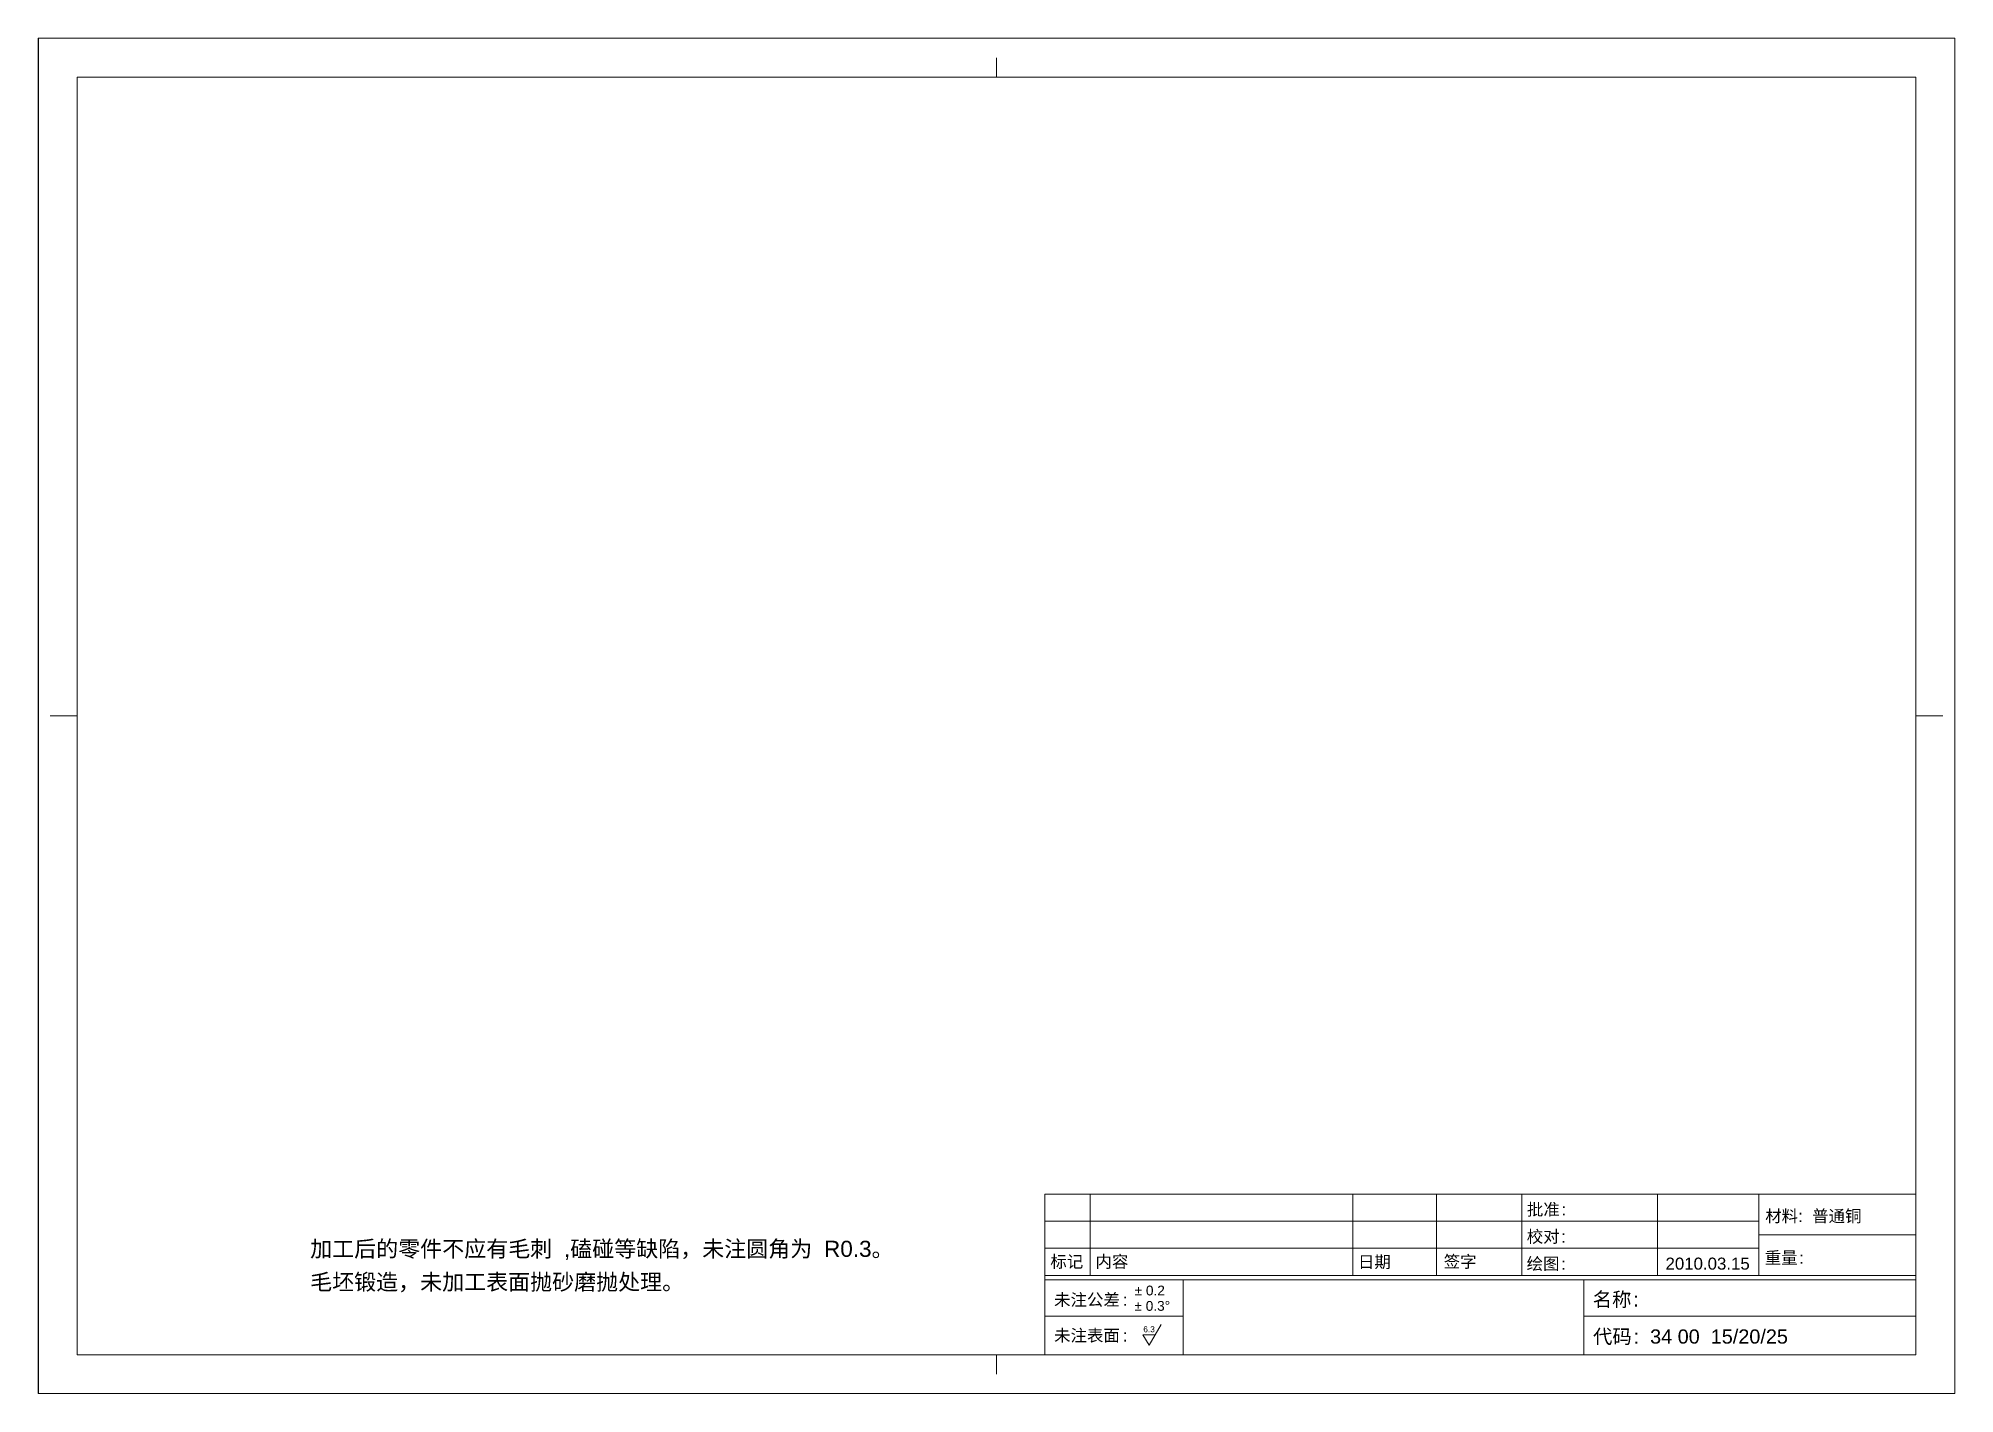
# Paper-space layout '装配图' of a CAD drawing. Header units: millimetres. Extents: x -20 to 289, y -7 to 212.
import ezdxf

# ---------------------------------------------------------------- set-up
doc = ezdxf.new("R2010")
doc.units = ezdxf.units.MM
doc.header["$LTSCALE"] = 0.1
doc.layers.get('0').update_dxf_attribs({"lineweight": 18})
doc.layers.add('LABEL_LINE', color=6, linetype='Continuous', lineweight=18)
doc.layers.add('SOLID_LINE', color=7, linetype='Continuous', lineweight=18)
doc.styles.add('样式 1', font='arial.ttf')

psp = doc.layouts.new('装配图')

# ---------------------------------------------------------------- linework, layer by layer
at = {"color": 3}
for p, q in [((-20.11, 211.56), (-20.11, -6.86)), ((288.8, 211.56), (-20.11, 211.56)), ((288.8, -6.86), (288.8, 211.56)), ((-20.11, -6.86), (288.8, -6.86))]:
    psp.add_line(p, q, dxfattribs=at)
for p, q in [((-13.87, 205.31), (-13.87, -0.62)), ((282.56, 205.31), (-13.87, 205.31)), ((282.56, -0.62), (282.56, 205.31)), ((142.14, -0.62), (142.14, 25.31)), ((142.14, 12.19), (282.56, 12.19)), ((142.14, 11.47), (282.56, 11.47)), ((164.45, 11.47), (282.56, 11.47)), ((164.45, -0.62), (164.45, 11.47)), ((229.02, -0.62), (229.02, 11.47)), ((-13.87, -0.62), (282.56, -0.62))]:
    psp.add_line(p, q)
at = {"color": 1}
for p, q in [((142.14, 25.31), (282.56, 25.31)), ((149.42, 12.19), (149.42, 25.31)), ((191.78, 12.19), (191.78, 25.31)), ((205.27, 12.19), (205.27, 25.31)), ((219.03, 12.19), (219.03, 25.31)), ((240.87, 12.19), (240.87, 25.31)), ((257.25, 12.19), (257.25, 25.31)), ((142.14, 20.94), (220.68, 20.94)), ((219.03, 20.94), (257.25, 20.94)), ((219.03, 20.94), (257.25, 20.94)), ((257.25, 18.75), (282.56, 18.75)), ((142.14, 16.56), (220.68, 16.56)), ((219.03, 16.56), (257.25, 16.56)), ((142.14, 5.6), (164.45, 5.6)), ((229.02, 5.6), (282.56, 5.6))]:
    psp.add_line(p, q, dxfattribs=at)
at = {"color": 5}
for p, q in [((159.9, 2.62), (160.87, 4.3)), ((158.93, 0.94), (157.96, 2.62)), ((157.96, 2.62), (159.9, 2.62)), ((158.93, 0.94), (159.9, 2.62))]:
    psp.add_line(p, q, dxfattribs=at)
at = {"layer": 'SOLID_LINE', "color": 3}
for p, q in [((134.35, 208.41), (134.35, 205.31)), ((-18.19, 102.35), (-13.87, 102.35)), ((286.88, 102.35), (282.56, 102.35)), ((134.35, -3.72), (134.35, -0.62))]:
    psp.add_line(p, q, dxfattribs=at)

# ---------------------------------------------------------------- texts
at = {"color": 5, "style": '样式 1'}
for s, height, p in [('批准', 1.942, (219.84, 21.85)), (':', 1.94, (225.4, 21.85)), ('校对', 1.942, (219.82, 17.48)), (':', 1.94, (225.37, 17.48)), ('加工后的零件不应有毛刺', 2.6002, (23.71, 15.18)), (',', 2.6, (64.62, 15.18)), ('磕碰等缺陷，未注圆角为', 2.6002, (65.63, 15.18)), ('R0.3', 2.6, (106.54, 15.18)), ('。', 2.6, (114.21, 15.18)), ('标记', 1.942, (143.03, 13.45)), ('内容', 1.942, (150.31, 13.45)), ('签字', 1.942, (206.44, 13.45)), ('重量', 1.942, (258.18, 14.07)), (':', 1.94, (263.74, 14.07)), ('毛坯锻造，未加工表面抛砂磨抛处理。', 2.6002, (23.7, 9.84)), ('绘图', 1.942, (219.8, 13.1)), (':', 1.94, (225.35, 13.1)), ('2010.03.15', 1.942, (242.19, 13.12)), ('未注公差', 1.942, (143.63, 7.3)), ('名称', 2.288, (230.45, 7.18)), (':', 1.94, (154.73, 7.3)), (':', 2.29, (236.99, 7.18)), ('未注表面', 1.942, (143.63, 1.54)), ('代码', 2.288, (230.5, 1.2)), (':  34 00  15/20/25', 2.2882, (237.04, 1.2)), (':', 1.94, (154.73, 1.54))]:
    psp.add_text(s, height=height, dxfattribs=at).set_placement(p)
at = {"color": 5, "attachment_point": 7, "style": '样式 1'}
for s, insert, char_height, width in [('材料:  普通铜', (258.26, 20.58), 1.942, 23.2959), ('日期', (192.61, 13.18), 1.942, 7.0099), ('%%P 0.2', (156.61, 8.95), 1.575, 7.0127), ('%%P 0.3%%D', (156.58, 6.47), 1.575, 8.2874), ('6.3', (158.01, 3.02), 0.956, 2.6164)]:
    psp.add_mtext(s, dxfattribs=dict(at, insert=insert, char_height=char_height, width=width))

# ---------------------------------------------------------------- viewports
at = {"layer": 'LABEL_LINE', "view_target_point": (-50.449, -751.042)}
psp.add_viewport(center=(134.35, 102.35), size=(308.91, 218.4197), view_center_point=(696.766, 1450.597), view_height=175.32248, dxfattribs=at)

doc.saveas('drawing.dxf')
